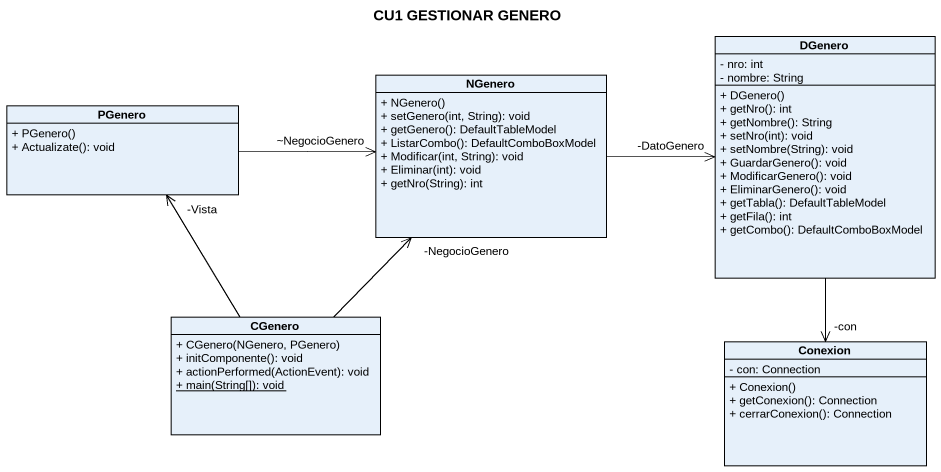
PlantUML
@startuml
title CU1 GESTIONAR GENERO
hide circle
hide empty members
skinparam classAttributeIconSize 0
class DGenero {
  - nro: int
  - nombre: String
  + DGenero()
  + getNro(): int
  + getNombre(): String
  + setNro(int): void
  + setNombre(String): void
  + GuardarGenero(): void
  + ModificarGenero(): void
  + EliminarGenero(): void
  + getTabla(): DefaultTableModel
  + getFila(): int
  + getCombo(): DefaultComboBoxModel
}
class PGenero {
  + PGenero()
  + Actualizate(): void
}
class NGenero {
  + NGenero()
  + setGenero(int, String): void
  + getGenero(): DefaultTableModel
  + ListarCombo(): DefaultComboBoxModel
  + Modificar(int, String): void
  + Eliminar(int): void
  + getNro(String): int
}
class CGenero {
  + CGenero(NGenero, PGenero)
  + initComponente(): void
  + actionPerformed(ActionEvent): void
  {static} + main(String[]): void
}
class Conexion {
  - con: Connection
  + Conexion()
  + getConexion(): Connection
  + cerrarConexion(): Connection
}
DGenero --> "-con" Conexion
PGenero -right-> "~NegocioGenero" NGenero
NGenero -right-> "-DatoGenero" DGenero
CGenero -up-> "-Vista" PGenero
CGenero -up-> "-NegocioGenero" NGenero
@enduml
